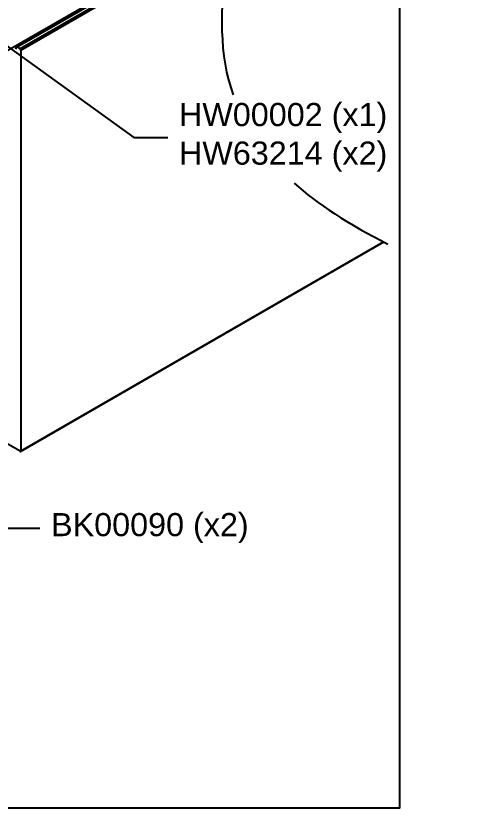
# Model space of a CAD drawing. Extents: x 0 to 10.9, y -11 to 0.
# Drawn here: x 7.21 to 10.88, y -10.96 to -4.53 of the extents above; entities that cross this region are included whole.
import ezdxf
from ezdxf import colors
from ezdxf.entities.mleader import LeaderData, LeaderLine
from ezdxf.math import Vec2, Vec3

# ---------------------------------------------------------------- set-up
doc = ezdxf.new("R2010")
doc.units = 0
doc.header["$LTSCALE"] = 0.5
doc.header["$MEASUREMENT"] = 0
doc.layers.add('FAB DWG', color=221, linetype='CONTINUOUS')
doc.layers.add('Housing', color=150, linetype='CONTINUOUS')
doc.layers.add('Text-Unprinted', color=131, linetype='CONTINUOUS', plot=False)
doc.styles.add('LSAD_Standard', font='arial.ttf')

msp = doc.modelspace()

# ---------------------------------------------------------------- linework, layer by layer
at = {"layer": 'Housing', "transparency": 16777216}
for p, q in [((8.9127, -3.7908), (7.127, -4.8216)), ((8.9123, -3.7998), (7.2096, -4.7827)), ((7.2171, -4.7835), (8.9121, -3.805)), ((7.2397, -4.7965), (8.911, -3.8317)), ((7.2468, -4.8088), (8.9102, -3.8485)), ((7.2171, -4.7835), (7.2397, -4.7965)), ((7.2468, -4.8088), (7.2468, -8.0586)), ((7.2447, -8.0632), (10.1876, -6.3643)), ((7.2468, -8.0586), (10.1845, -6.3627)), ((7.2397, -8.0627), (4.8303, -6.6717))]:
    msp.add_line(p, q, dxfattribs=at)
for centre, radius, start, end in [((7.2339, -4.7984), 0.0296, 152.48266, 184.23046), ((7.213, -4.7884), 0.00648, 50.10037, 145.43351), ((7.2315, -4.8095), 0.0154, 2.60548, 57.39452), ((7.2425, -8.0593), 0.00437, 230.7959, 9.21391)]:
    msp.add_arc(centre, radius, start, end, dxfattribs=at)
at = {"layer": 'Housing', "color": 1, "transparency": 16777216}
msp.add_open_spline([(8.495, -2.4357), (8.9694, -2.9639), (8.9074, -3.9114), (8.8454, -4.859), (8.9686, -5.1704)], degree=3, knots=[0.298788, 0.298788, 0.298788, 0.298788, 1, 1.488876, 1.488876, 1.488876, 1.488876], dxfattribs=at)
msp.add_open_spline([(9.4608, -5.8871), (9.6499, -6.0557), (9.8979, -6.2209), (10.222, -6.3816)], degree=3, dxfattribs=at)
at = {"layer": 'Text-Unprinted', "ltscale": 0.5, "transparency": 16777216}
msp.add_lwpolyline([(0, 0), (10.3147, 0), (10.3147, -10.9567), (0, -10.9567)], close=True, dxfattribs=at)

# ---------------------------------------------------------------- leaders
at = {"layer": 'FAB DWG', "ltscale": 0.5, "transparency": 16777216}
ml = msp.add_multileader_mtext('Standard', dxfattribs=at)
ml.set_content('\\A1;HW00002 (x1)\\PHW63214 (x2)', color=256, style='LSAD_Standard')
ml.set_leader_properties()
ml.build(insert=Vec2(0, 0))
ml.multileader.update_dxf_attribs({"text_left_attachment_type": 2, "dogleg_length": 0.36, "arrow_head_size": 0.1875})
ctx = ml.context
ctx.base_point, ctx.char_height, ctx.arrow_head_size, ctx.landing_gap_size, ctx.plane_origin = Vec3(8.4383, -5.5188), 0.1875, 0.1875, 0.09, Vec3(6.2021, 17.5567)
ctx.left_attachment = 2
notes = []
notes.append((ctx, [(1, (1, 1, 0), (8.1611, -5.5188), (1, 0), 0.2772, [(0, [(5.8393, -3.839)], 0, [])])]))
ctx.mtext.insert, ctx.mtext.width, ctx.mtext.defined_height, ctx.mtext.flow_direction = Vec3(8.5283, -5.238), 2.351815, 0.6491, 5
ml = msp.add_multileader_mtext('Standard', dxfattribs=at)
ml.set_content('\\A1;BK00090 (x2)', color=256, style='LSAD_Standard')
ml.set_leader_properties()
ml.build(insert=Vec2(0, 0))
ml.multileader.update_dxf_attribs({"text_left_attachment_type": 2, "dogleg_length": 0.36, "arrow_head_size": 0.1875})
ctx = ml.context
ctx.base_point, ctx.char_height, ctx.arrow_head_size, ctx.landing_gap_size, ctx.plane_origin = Vec3(7.4016, -8.6864), 0.1875, 0.1875, 0.09, Vec3(4.4859, 14.2917)
ctx.left_attachment = 2
notes.append((ctx, [(0, (1, 1, 0), (7.1244, -8.6864), (1, 0), 0.2772, [(0, [(4.1201, -5.0308), (6.4203, -6.2534)], 0, [])])]))
ctx.mtext.insert, ctx.mtext.width, ctx.mtext.defined_height, ctx.mtext.flow_direction = Vec3(7.4916, -8.5635), 1.582491, 0.2036, 5
for ctx, leaders in notes:
    for number, flags, end, landing, length, lines in leaders:
        leader = LeaderData()
        leader.index, (leader.has_last_leader_line, leader.has_dogleg_vector, leader.attachment_direction) = number, flags
        leader.last_leader_point, leader.dogleg_vector, leader.dogleg_length = Vec3(end), Vec3(landing), length
        for number, points, colour, breaks in lines:
            line = LeaderLine()
            line.index, line.vertices, line.color, line.breaks = number, Vec3.list(points), colors.encode_raw_color(colour), breaks
            leader.lines.append(line)
        ctx.leaders.append(leader)

doc.saveas('drawing.dxf')
